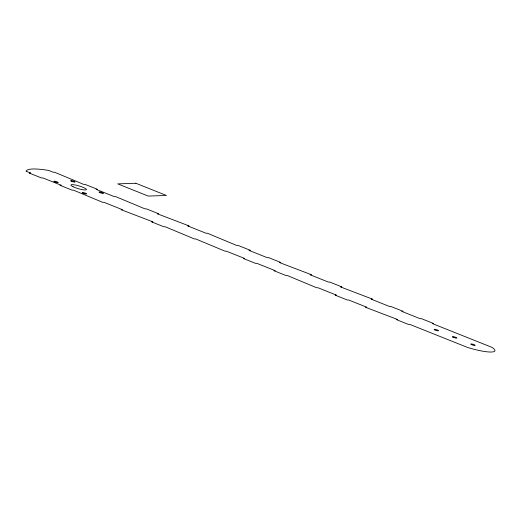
<?xml version="1.0" encoding="UTF-8"?>
<svg xmlns="http://www.w3.org/2000/svg" width="521" height="521" viewBox="0 0 521 521"><rect width="100%" height="100%" fill="white"/><g stroke="black" fill="none" stroke-linecap="round" stroke-linejoin="round"><path stroke-width="0.78" d="M30.635 173.044L29.3 173.089L41.524 177.974L42.865 177.928L61.204 185.248L59.974 185.287L72.204 190.172L73.428 190.126L102.767 202.369L103.998 202.33L122.337 209.65L121.113 209.696L152.907 221.855L151.676 221.894L163.907 226.778L165.137 226.733L194.476 238.976L195.701 238.937L225.046 251.181L226.27 251.135L244.616 258.462L243.359 258.501L255.59 263.385L256.84 263.339L275.179 270.66L273.929 270.705L286.159 275.583L287.41 275.544L316.722 287.787L317.979 287.742L336.319 295.062L335.068 295.107L347.292 299.985L348.542 299.946L366.888 307.266L365.579 307.312L397.451 319.471L396.149 319.516L408.373 324.394L409.682 324.349L467.435 347.403A25.203 4.422 16.5 0 0 491.323 352.027A27.072 4.748 16.5 0 0 491.909 347.344L432.345 323.567L433.609 323.528L421.385 318.644L420.115 318.689L401.776 311.369L403.046 311.324L390.815 306.446L389.552 306.485L371.206 299.165L372.476 299.119L340.643 286.967L341.906 286.921L329.676 282.037L328.412 282.082L310.073 274.762L311.447 274.717L279.503 262.558L280.878 262.512L268.647 257.635L267.28 257.68L248.934 250.36L250.308 250.308L238.084 245.43L236.71 245.476L207.43 233.232L206.14 233.278L187.801 225.951L189.084 225.912L157.231 213.753L158.514 213.708L146.29 208.83L145.001 208.869L115.721 196.625L114.438 196.671L96.092 189.351L97.381 189.305L85.151 184.421L83.868 184.467L54.588 172.223L53.298 172.269L48.713 170.439A50.973 8.942 16.5 0 0 26.05 171.214L30.635 173.044M135.838 183.249L117.707 183.874L148.277 196.078L166.407 195.453L135.838 183.249M73.09 186.739A8.095 1.42 16.5 0 0 86.134 189.839A8.095 1.42 16.5 0 0 76.724 185.313A8.095 1.42 16.5 0 0 73.09 186.739M54.464 181.764A2.312 0.404 16.5 0 0 58.189 182.65A2.312 0.404 16.5 0 0 55.5 181.36A2.312 0.404 16.5 0 0 54.464 181.764M71.286 181.184A2.312 0.404 16.5 0 0 75.017 182.07A2.312 0.404 16.5 0 0 72.328 180.78A2.312 0.404 16.5 0 0 71.286 181.184M82.832 193.089A2.312 0.404 16.5 0 0 86.558 193.975A2.312 0.404 16.5 0 0 83.868 192.685A2.312 0.404 16.5 0 0 82.832 193.089M99.661 192.51A2.312 0.404 16.5 0 0 103.386 193.395A2.312 0.404 16.5 0 0 100.696 192.106A2.312 0.404 16.5 0 0 99.661 192.51M434.709 329.897A2.312 0.404 16.5 0 0 438.435 330.789A2.312 0.404 16.5 0 0 435.745 329.493A2.312 0.404 16.5 0 0 434.709 329.897M453.049 337.224A2.312 0.404 16.5 0 0 456.774 338.109A2.312 0.404 16.5 0 0 454.091 336.813A2.312 0.404 16.5 0 0 453.049 337.224M471.388 344.544A2.312 0.404 16.5 0 0 475.119 345.43A2.312 0.404 16.5 0 0 472.43 344.134A2.312 0.404 16.5 0 0 471.388 344.544"/></g></svg>
